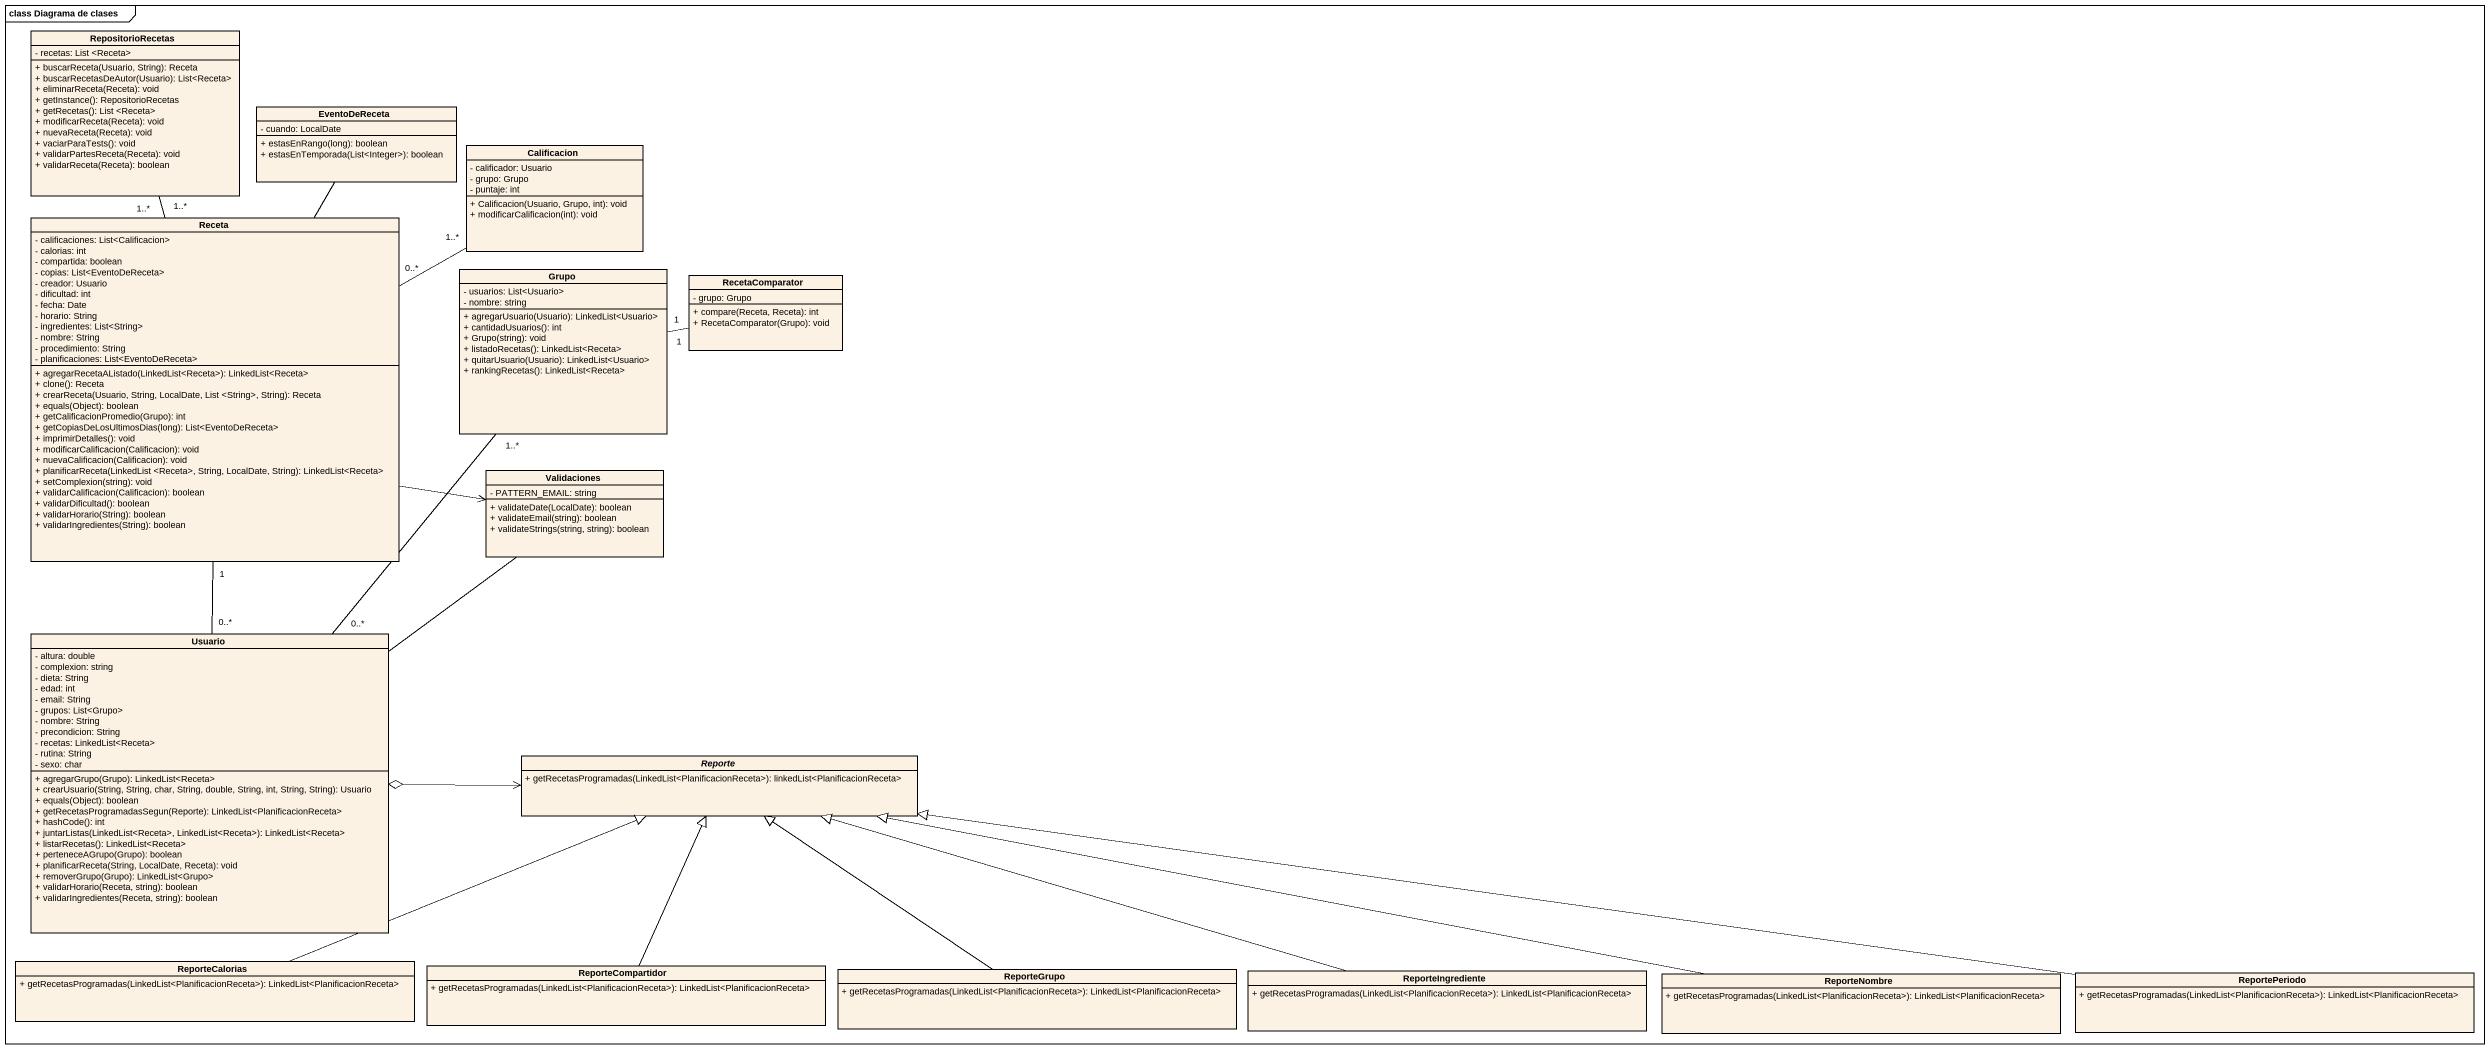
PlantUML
@startuml
mainframe class Diagrama de clases
hide circle
hide empty members
skinparam classAttributeIconSize 0
class RepositorioRecetas {
  - recetas: List <Receta>
  + buscarReceta(Usuario, String): Receta
  + buscarRecetasDeAutor(Usuario): List<Receta>
  + eliminarReceta(Receta): void
  + getInstance(): RepositorioRecetas
  + getRecetas(): List <Receta>
  + modificarReceta(Receta): void
  + nuevaReceta(Receta): void
  + vaciarParaTests(): void
  + validarPartesReceta(Receta): void
  + validarReceta(Receta): boolean
}
class EventoDeReceta {
  - cuando: LocalDate
  + estasEnRango(long): boolean
  + estasEnTemporada(List<Integer>): boolean
}
class Calificacion {
  - calificador: Usuario
  - grupo: Grupo
  - puntaje: int
  + Calificacion(Usuario, Grupo, int): void
  + modificarCalificacion(int): void
}
class Receta {
  - calificaciones: List<Calificacion>
  - calorias: int
  - compartida: boolean
  - copias: List<EventoDeReceta>
  - creador: Usuario
  - dificultad: int
  - fecha: Date
  - horario: String
  - ingredientes: List<String>
  - nombre: String
  - procedimiento: String
  - planificaciones: List<EventoDeReceta>
  + agregarRecetaAListado(LinkedList<Receta>): LinkedList<Receta>
  + clone(): Receta
  + crearReceta(Usuario, String, LocalDate, List <String>, String): Receta
  + equals(Object): boolean
  + getCalificacionPromedio(Grupo): int
  + getCopiasDeLosUltimosDias(long): List<EventoDeReceta>
  + imprimirDetalles(): void
  + modificarCalificacion(Calificacion): void
  + nuevaCalificacion(Calificacion): void
  + planificarReceta(LinkedList <Receta>, String, LocalDate, String): LinkedList<Receta>
  + setComplexion(string): void
  + validarCalificacion(Calificacion): boolean
  + validarDificultad(): boolean
  + validarHorario(String): boolean
  + validarIngredientes(String): boolean
}
class Grupo {
  - usuarios: List<Usuario>
  - nombre: string
  + agregarUsuario(Usuario): LinkedList<Usuario>
  + cantidadUsuarios(): int
  + Grupo(string): void
  + listadoRecetas(): LinkedList<Receta>
  + quitarUsuario(Usuario): LinkedList<Usuario>
  + rankingRecetas(): LinkedList<Receta>
}
class RecetaComparator {
  - grupo: Grupo
  + compare(Receta, Receta): int
  + RecetaComparator(Grupo): void
}
class Validaciones {
  - PATTERN_EMAIL: string
  + validateDate(LocalDate): boolean
  + validateEmail(string): boolean
  + validateStrings(string, string): boolean
}
class Usuario {
  - altura: double
  - complexion: string
  - dieta: String
  - edad: int
  - email: String
  - grupos: List<Grupo>
  - nombre: String
  - precondicion: String
  - recetas: LinkedList<Receta>
  - rutina: String
  - sexo: char
  + agregarGrupo(Grupo): LinkedList<Receta>
  + crearUsuario(String, String, char, String, double, String, int, String, String): Usuario
  + equals(Object): boolean
  + getRecetasProgramadasSegun(Reporte): LinkedList<PlanificacionReceta>
  + hashCode(): int
  + juntarListas(LinkedList<Receta>, LinkedList<Receta>): LinkedList<Receta>
  + listarRecetas(): LinkedList<Receta>
  + perteneceAGrupo(Grupo): boolean
  + planificarReceta(String, LocalDate, Receta): void
  + removerGrupo(Grupo): LinkedList<Grupo>
  + validarHorario(Receta, string): boolean
  + validarIngredientes(Receta, string): boolean
}
abstract class Reporte {
  + getRecetasProgramadas(LinkedList<PlanificacionReceta>): linkedList<PlanificacionReceta>
}
class ReporteCalorias {
  + getRecetasProgramadas(LinkedList<PlanificacionReceta>): LinkedList<PlanificacionReceta>
}
class ReporteCompartidor {
  + getRecetasProgramadas(LinkedList<PlanificacionReceta>): LinkedList<PlanificacionReceta>
}
class ReporteGrupo {
  + getRecetasProgramadas(LinkedList<PlanificacionReceta>): LinkedList<PlanificacionReceta>
}
class ReporteIngrediente {
  + getRecetasProgramadas(LinkedList<PlanificacionReceta>): LinkedList<PlanificacionReceta>
}
class ReporteNombre {
  + getRecetasProgramadas(LinkedList<PlanificacionReceta>): LinkedList<PlanificacionReceta>
}
class ReportePeriodo {
  + getRecetasProgramadas(LinkedList<PlanificacionReceta>): LinkedList<PlanificacionReceta>
}
Calificacion "1..*" -left- "0..*" Receta
Receta "1..*" -up- "1..*" RepositorioRecetas
Receta -up- EventoDeReceta
Receta "1" -- "0..*" Usuario
Grupo "1" -right- "1" RecetaComparator
Grupo "1..*" -- "0..*" Usuario
Validaciones <-left- Receta
Usuario -up- Validaciones
Usuario o-right-> Reporte
ReporteCalorias -right-|> Reporte
ReporteCompartidor -up-|> Reporte
ReporteGrupo -up-|> Reporte
ReporteIngrediente -left-|> Reporte
ReporteNombre -left-|> Reporte
ReportePeriodo -left-|> Reporte
@enduml
